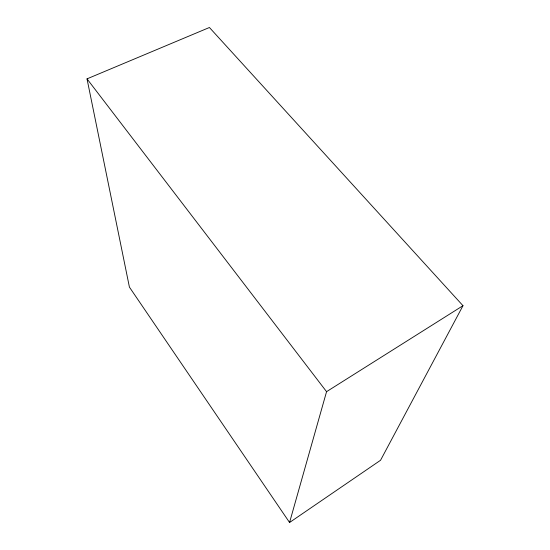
<?xml version="1.0" encoding="UTF-8"?>
<svg xmlns="http://www.w3.org/2000/svg" width="550" height="550" viewBox="0 0 550 550"><rect width="100%" height="100%" fill="white"/><g stroke="black" fill="none" stroke-linecap="round" stroke-linejoin="round"><path stroke-width="0.82" d="M289.561 522.5L326.562 391.669L462.983 305.697L209.419 27.5L87.017 78.863L129.415 287.107L289.561 522.5L380.545 460.268L462.983 305.697M87.017 78.863L326.562 391.669"/></g></svg>
